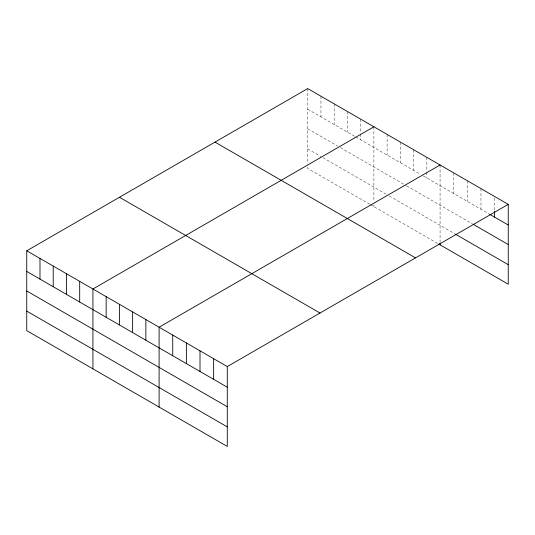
<?xml version="1.0" encoding="UTF-8"?>
<svg xmlns="http://www.w3.org/2000/svg" width="535" height="535" viewBox="0 0 535 535"><rect width="100%" height="100%" fill="white"/><g stroke="black" fill="none" stroke-linecap="round" stroke-linejoin="round"><path stroke-width="0.4" stroke-dasharray="2.67 2.01" d="M307.719 88.576L307.719 163.549M307.719 109.227L355.086 136.579M355.782 136.98L420.563 174.383M423.352 175.988L488.87 213.819M307.719 128.768L337.672 146.062M340.454 147.667L405.938 185.471M406.633 185.872L472.365 223.824M307.719 148.897L320.953 156.534M323.04 157.745L387.126 194.74M389.219 195.95L455.138 234.009M369.712 204.223L307.719 168.431L307.719 166.8M370.407 204.624L437.978 243.639M494.614 198.137L494.614 210.522M480.978 188.608L480.978 209.259M467.343 180.736L467.343 201.387M453.707 172.865L453.707 193.516M440.071 164.987L440.071 242.402M426.836 157.35L426.836 171.394M426.836 172.216L426.836 178.001M413.595 149.706L413.595 170.357M400.361 142.069L400.361 162.72M387.126 134.425L387.126 155.076M373.891 126.782L373.891 200.939M373.891 205.012L373.891 206.637M360.657 119.144L360.657 133.188M360.657 134.011L360.657 139.795M347.422 111.501L347.422 132.152M334.188 103.857L334.188 124.508M320.953 96.22L320.953 116.871"/><path stroke-width="0.8" d="M26.75 250.795L227.281 366.569L227.281 446.424L26.75 330.643L26.75 250.795L307.719 88.576L508.25 204.357L508.25 284.205L438.673 244.04M373.891 126.782L92.93 289L92.93 368.849M440.071 164.987L159.102 327.206L159.102 407.061M227.281 366.569L508.25 204.357M489.592 214.234L508.25 225.008M473.08 224.239L508.25 244.542M455.86 234.424L508.25 264.671M214.996 142.109L415.534 257.883M119.465 197.261L320.004 313.035M26.75 271.446L227.281 387.22M26.75 290.98L227.281 406.754M26.75 311.109L227.281 426.883M494.614 211.352L494.614 217.13M440.071 243.218L440.071 244.843M213.646 358.697L213.646 379.348M200.01 350.826L200.01 371.477M186.374 342.948L186.374 363.599M172.738 335.077L172.738 355.728M145.868 319.562L145.868 340.213M132.633 311.925L132.633 332.576M119.399 304.281L119.399 324.932M106.164 296.637L106.164 317.288M79.688 281.356L79.688 302.007M66.454 273.713L66.454 294.364M53.219 266.076L53.219 286.727M39.985 258.432L39.985 279.083"/></g></svg>
